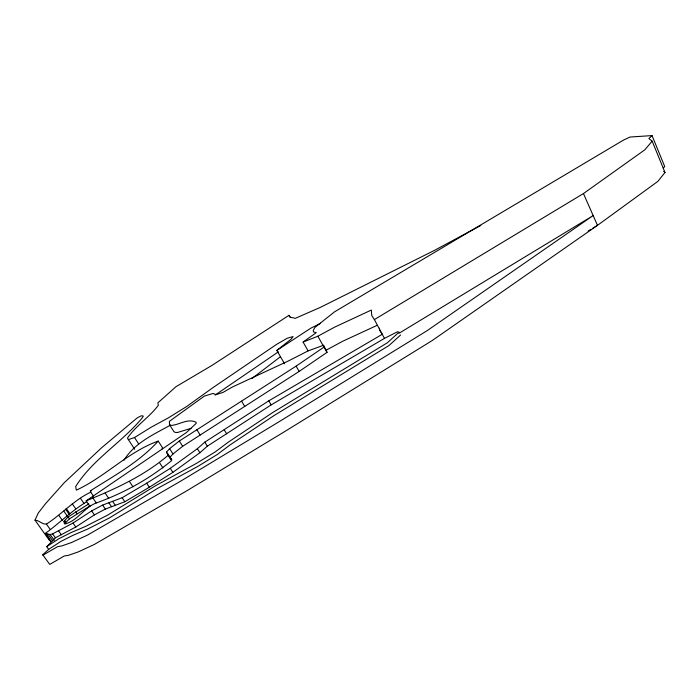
<?xml version="1.0" encoding="UTF-8"?>
<svg xmlns="http://www.w3.org/2000/svg" width="700" height="700" viewBox="0 0 700 700"><rect width="100%" height="100%" fill="white"/><g stroke="black" fill="none" stroke-linecap="round" stroke-linejoin="round"><path stroke-width="1.05" d="M51.091 541.774L45.518 533.295C59.553 522.996 71.829 510.711 86.756 501.69M88.786 503.869L68.127 516.915L63.98 521.299L64.4 523.793L65.196 523.88C77.892 520.634 84.254 507.325 96.285 502.976C123.471 493.255 149.336 479.036 171.579 460.626L171.675 459.611L166.451 452.148L169.61 448.656L179.314 441.017L296.126 366.118L324.065 347.051L323.514 345.284L308.088 350.884L288.662 360.832L232.461 386.986L223.029 392.402L215.968 394.634L213.133 393.461L204.461 396.043L169.383 421.348L169.523 424.716L173.941 431.681L175.359 432.434L177.511 432.477L191.048 428.374M171.579 460.626L168.149 455.289L168.245 454.274M93.616 496.344L90.746 492.135L90.983 490.726L90.221 490.901C113.872 475.921 139.317 462.052 158.209 441.096L162.654 448.009L161.621 449.496M50.969 540.916L49.534 540.593L35 520.153L38.273 513.03L45.57 503.65L64.251 482.711L101.71 447.668L137.165 417.926L140.936 415.931L142.625 415.817L143.316 416.194L141.785 418.434C121.468 442.759 92.601 459.471 75.679 486.535L76.335 490.149C105.087 476.963 128.17 451.71 158.209 441.096M46.716 546.674L55.414 537.801L75.793 527.012L94.395 514.894L105.368 509.066L124.828 501.742L149.327 487.27L172.874 472.369L199.894 452.742L207.34 446.162L271.171 404.88L384.466 338.38L397.399 331.8L399.105 332.15L387.433 342.72L272.641 412.589L228.235 442.19L215.53 451.701L196.367 463.426L155.593 485.704L107.642 515.121L85.829 526.286L70.77 532.726L58.8 538.773L46.716 546.674L48.659 549.395L42.735 554.741L49.735 564.41L64.251 555.992L68.442 555.31L78.094 551.976L94.29 544.469L186.909 490.744L283.553 432.267L432.32 340.48L597.476 225.356L657.869 181.379L665 172.471L652.155 141.138L648.874 138.565L652.05 135.59L664.738 166.591L663.18 168.105M90.125 505.811L69.484 518.849L65.826 522.322L65.345 523.241L65.853 523.74L63.98 521.299M35 520.153C39.279 520.196 42.157 524.65 46.419 524.09C61.863 514.133 73.911 500.168 90.746 492.135M124.014 460.171C134.523 443.091 153.431 434.525 170.398 425.18M652.155 141.138L644.822 149.809L583.45 193.559L374.386 319.594L384.466 338.38M323.514 345.284L327.04 352.354L299.171 371.42L182.665 446.294L173.005 453.941L169.864 457.45L171.675 459.611M400.61 334.976L388.955 345.564L274.304 415.398L229.968 444.99L217.28 454.51L198.144 466.226L157.412 488.477L109.524 517.886L87.736 529.034L72.686 535.456L60.734 541.503L48.659 549.395M45.474 533.872L50.295 534.616L52.614 533.855L73.019 523.04L91.665 510.912L102.646 505.076L122.124 497.718L146.668 483.236L170.266 468.326L197.347 448.709L204.82 442.137L268.774 400.846L382.27 334.276L379.549 330.05L379.409 328.195M89.757 506.109L86.152 500.85C115.115 489.037 144.183 475.851 168.149 455.289M284.594 363.816L276.832 350.402L291.139 339.132L293.134 336.543L287.402 338.17L276.588 344.374L213.028 387.581L186.681 406.499L168.306 417.9L151.393 427.079L134.514 437.535L128.371 439.609L127.453 438.078C136.01 425.565 149.31 417.375 158.349 405.274L157.859 402.868L176.024 386.662L211.785 365.523L288.916 315.359L290.474 317.249L295.348 318.316L320.556 307.283L434.928 250.145L480.804 225.487M251.904 378.551L280.481 356.703M215.093 395.089L278.399 351.82M308.088 350.884L303.074 342.055L316.295 332.631L313.477 331.966L313.285 330.321L314.877 327.477L334.486 311.876L623.385 140.149L630.079 137.025L652.05 135.59M86.152 500.85L186.489 432.486L196.088 423.447L196.21 422.336C187.784 417.935 179.261 425.049 170.931 425.451L169.523 424.716M276.832 350.402L310.861 328.16L320.609 323.304M588.14 231.026L590.94 229.329M592.812 228.191L597.476 225.356L583.45 193.559M399.044 333.261L593.163 215.574L427.201 330.619L277.769 422.537L180.714 481.127L87.71 534.992L71.47 542.561L61.801 545.93L57.619 546.656L43.041 555.091L42.735 554.741M303.074 342.055L317.861 336.219L334.88 327.023L371.306 310.065L371.744 315.507L374.386 319.594M377.064 325.36L342.738 341.233L325.797 350.385L326.471 350.56M663.653 171.334L665 172.471M49.884 534.17L54.259 540.347M47.74 533.794L52.745 540.829M45.518 533.295L49.884 539.429M46.419 524.09L50.006 529.156M52.614 533.855L55.414 537.801M58.555 530.827L61.346 534.782M64.461 520.38L65.826 522.322M58.879 515.392L62.422 520.459M73.019 523.04L75.793 527.012M68.127 516.915L69.484 518.849M63.805 511.096L67.331 516.145M66.194 508.366L69.703 513.415M65.686 509.32L69.195 514.369M72.249 503.781L75.74 508.821M75.714 511.752L77.061 513.695M80.5 498.33L83.965 503.379M91.665 510.912L94.395 514.894M92.689 497.709L96.285 502.976M102.646 505.076L105.368 509.066M108.789 502.661L111.501 506.66M112.814 501.681L115.526 505.689M105.157 493.097L108.736 498.4M122.124 497.718L124.828 501.742M129.412 481.46L132.965 486.798M146.668 483.236L149.327 487.27M128.371 439.609L134.706 449.278M134.514 437.535L138.574 443.765M159.46 462.56L162.934 467.906M170.266 468.326L172.874 472.369M166.451 452.148L170.896 459.139M169.61 448.656L173.005 453.941M179.314 441.017L182.665 446.294M197.347 448.709L199.894 452.742M204.82 442.137L207.34 446.162M196.849 429.713L200.156 434.989M224.236 429.844L226.721 433.877M241.631 401.214L244.816 406.507M268.774 400.846L271.171 404.88M296.126 366.118L299.171 371.42M288.916 315.359L289.966 317.223M324.065 347.051L327.04 352.354M317.861 336.219L324.817 348.626"/></g></svg>
